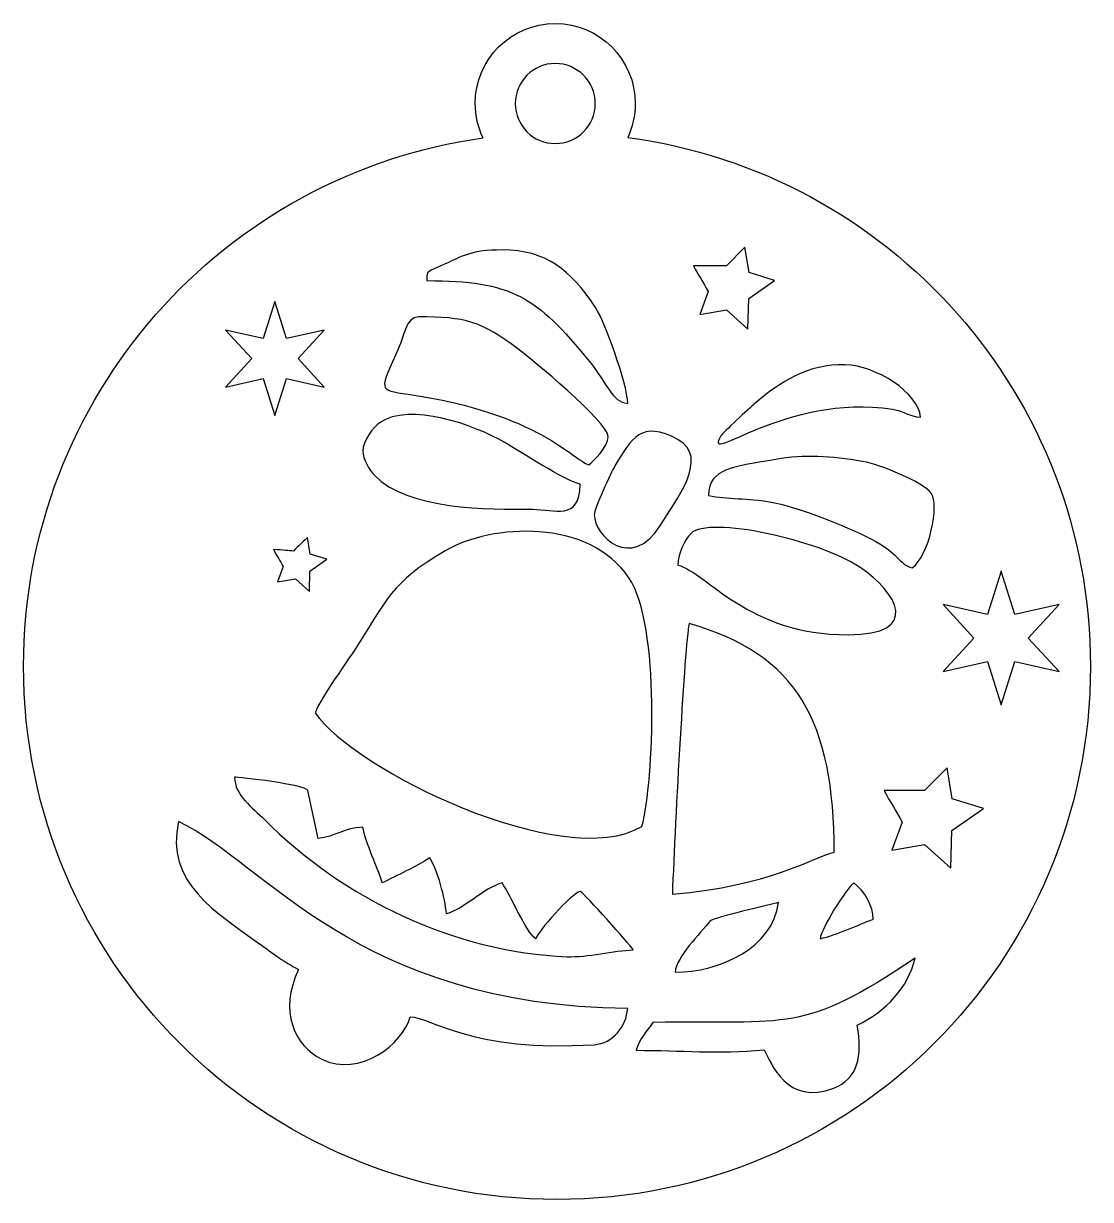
# Model space of a CAD drawing. Header units: centimetres. Extents: x -1 to 124, y -94 to 8.
# Drawn here: x -0.56 to 8.51, y -63.41 to -53.41 of the extents above; entities that cross this region are included whole.
import ezdxf

# ---------------------------------------------------------------- set-up
doc = ezdxf.new("R2010")
doc.units = ezdxf.units.CM
doc.header["$MEASUREMENT"] = 0
doc.layers.add('layer 1', color=7, linetype='Continuous')

msp = doc.modelspace()

# ---------------------------------------------------------------- linework, layer by layer
at = {"layer": 'layer 1', "color": 250}
for points, knots in [([(-0.56338, -58.87204), (-0.56338, -61.37671), (1.46705, -63.40713), (3.97171, -63.40713), (3.97171, -63.40713), (6.47637, -63.40713), (8.5068, -61.37671), (8.5068, -58.87204), (8.5068, -58.87204), (8.5068, -56.57112), (6.79319, -54.67064), (4.57261, -54.37665), (4.57261, -54.37665), (4.61392, -54.28886), (4.63704, -54.19084), (4.63704, -54.0874), (4.63704, -54.0874), (4.63704, -53.7117), (4.33248, -53.40713), (3.95678, -53.40713), (3.95678, -53.40713), (3.58108, -53.40713), (3.27651, -53.7117), (3.27651, -54.0874), (3.27651, -54.0874), (3.27651, -54.19239), (3.30032, -54.29178), (3.34278, -54.38057), (3.34278, -54.38057), (1.13585, -54.6868), (-0.56338, -56.58082), (-0.56338, -58.87204)], [0, 0, 0, 0, 0.1111111, 0.1111111, 0.1111111, 0.1111111, 0.2222222, 0.2222222, 0.2222222, 0.2222222, 0.3333333, 0.3333333, 0.3333333, 0.3333333, 0.4444444, 0.4444444, 0.4444444, 0.4444444, 0.5555556, 0.5555556, 0.5555556, 0.5555556, 0.6666667, 0.6666667, 0.6666667, 0.6666667, 0.7777778, 0.7777778, 0.7777778, 0.7777778, 1, 1, 1, 1]), ([(3.95678, -54.42753), (3.76892, -54.42753), (3.61665, -54.27525), (3.61665, -54.0874), (3.61665, -54.0874), (3.61665, -53.89954), (3.76892, -53.74727), (3.95678, -53.74727), (3.95678, -53.74727), (4.14463, -53.74727), (4.29691, -53.89954), (4.29691, -54.0874), (4.29691, -54.0874), (4.29691, -54.27525), (4.14463, -54.42753), (3.95678, -54.42753)], [0, 0, 0, 0, 0.2, 0.2, 0.2, 0.2, 0.4, 0.4, 0.4, 0.4, 0.6, 0.6, 0.6, 0.6, 1, 1, 1, 1]), ([(4.24475, -56.27771), (3.79573, -55.72654), (3.58677, -55.59371), (2.86567, -55.59371), (2.86567, -55.59371), (2.87176, -55.5205), (2.83704, -55.53292), (2.97908, -55.46999), (2.97908, -55.46999), (3.18404, -55.37917), (3.23958, -55.33286), (3.50593, -55.33286), (3.50593, -55.33286), (3.87858, -55.33286), (4.08767, -55.5009), (4.29866, -55.82068), (4.29866, -55.82068), (4.37462, -55.93581), (4.56925, -56.46694), (4.57305, -56.63711), (4.57305, -56.63711), (4.43641, -56.62574), (4.40355, -56.47266), (4.24475, -56.27771)], [0, 0, 0, 0, 0.1428571, 0.1428571, 0.1428571, 0.1428571, 0.2857143, 0.2857143, 0.2857143, 0.2857143, 0.4285714, 0.4285714, 0.4285714, 0.4285714, 0.5714286, 0.5714286, 0.5714286, 0.5714286, 0.7142857, 0.7142857, 0.7142857, 0.7142857, 1, 1, 1, 1]), ([(5.25635, -55.68606), (5.2124, -55.60299), (5.17507, -55.54998), (5.13111, -55.4669), (5.13111, -55.4669), (5.13111, -55.4669), (5.41288, -55.4669), (5.41288, -55.4669), (5.41288, -55.4669), (5.41288, -55.4669), (5.56942, -55.31036), (5.56942, -55.31036), (5.56942, -55.31036), (5.56942, -55.31036), (5.60435, -55.52492), (5.60435, -55.52492), (5.60435, -55.52492), (5.60435, -55.52492), (5.8199, -55.59213), (5.8199, -55.59213), (5.8199, -55.59213), (5.8199, -55.59213), (5.60108, -55.7451), (5.60108, -55.7451), (5.60108, -55.7451), (5.60108, -55.7451), (5.59489, -56.00525), (5.59489, -56.00525), (5.59489, -56.00525), (5.59489, -56.00525), (5.41288, -55.8426), (5.41288, -55.8426), (5.41288, -55.8426), (5.41288, -55.8426), (5.18461, -55.88043), (5.18461, -55.88043), (5.18461, -55.88043), (5.18461, -55.88043), (5.25635, -55.68606), (5.25635, -55.68606)], [0, 0, 0, 0, 0.0909091, 0.0909091, 0.0909091, 0.0909091, 0.1818182, 0.1818182, 0.1818182, 0.1818182, 0.2727273, 0.2727273, 0.2727273, 0.2727273, 0.3636364, 0.3636364, 0.3636364, 0.3636364, 0.4545455, 0.4545455, 0.4545455, 0.4545455, 0.5454545, 0.5454545, 0.5454545, 0.5454545, 0.6363636, 0.6363636, 0.6363636, 0.6363636, 0.7272727, 0.7272727, 0.7272727, 0.7272727, 0.8181818, 0.8181818, 0.8181818, 0.8181818, 1, 1, 1, 1]), ([(1.47486, -56.42698), (1.47486, -56.42698), (1.15379, -56.49846), (1.15379, -56.49846), (1.15379, -56.49846), (1.15379, -56.49846), (1.37623, -56.25615), (1.37623, -56.25615), (1.37623, -56.25615), (1.37623, -56.25615), (1.15379, -56.01383), (1.15379, -56.01383), (1.15379, -56.01383), (1.15379, -56.01383), (1.47486, -56.08531), (1.47486, -56.08531), (1.47486, -56.08531), (1.47486, -56.08531), (1.5735, -55.7715), (1.5735, -55.7715), (1.5735, -55.7715), (1.5735, -55.7715), (1.67214, -56.08531), (1.67214, -56.08531), (1.67214, -56.08531), (1.67214, -56.08531), (1.99321, -56.01383), (1.99321, -56.01383), (1.99321, -56.01383), (1.99321, -56.01383), (1.77076, -56.25615), (1.77076, -56.25615), (1.77076, -56.25615), (1.77076, -56.25615), (1.99321, -56.49846), (1.99321, -56.49846), (1.99321, -56.49846), (1.99321, -56.49846), (1.67214, -56.42698), (1.67214, -56.42698), (1.67214, -56.42698), (1.67214, -56.42698), (1.5735, -56.74078), (1.5735, -56.74078), (1.5735, -56.74078), (1.5735, -56.74078), (1.47486, -56.42698), (1.47486, -56.42698)], [0, 0, 0, 0, 0.0769231, 0.0769231, 0.0769231, 0.0769231, 0.1538462, 0.1538462, 0.1538462, 0.1538462, 0.2307692, 0.2307692, 0.2307692, 0.2307692, 0.3076923, 0.3076923, 0.3076923, 0.3076923, 0.3846154, 0.3846154, 0.3846154, 0.3846154, 0.4615385, 0.4615385, 0.4615385, 0.4615385, 0.5384615, 0.5384615, 0.5384615, 0.5384615, 0.6153846, 0.6153846, 0.6153846, 0.6153846, 0.6923077, 0.6923077, 0.6923077, 0.6923077, 0.7692308, 0.7692308, 0.7692308, 0.7692308, 0.8461538, 0.8461538, 0.8461538, 0.8461538, 1, 1, 1, 1]), ([(4.24106, -57.15881), (4.11347, -57.12473), (3.8226, -56.72265), (2.70626, -56.55937), (2.70626, -56.55937), (2.44482, -56.52113), (2.46189, -56.5339), (2.62842, -56.16271), (2.62842, -56.16271), (2.66668, -56.07741), (2.68719, -55.90198), (2.79453, -55.90198), (2.79453, -55.90198), (3.19429, -55.90198), (3.32558, -55.93675), (3.63803, -56.17302), (3.63803, -56.17302), (3.74756, -56.25584), (4.40704, -56.79326), (4.40704, -56.92167), (4.40704, -56.92167), (4.40704, -57.00573), (4.2793, -57.1332), (4.24106, -57.15881)], [0, 0, 0, 0, 0.1428571, 0.1428571, 0.1428571, 0.1428571, 0.2857143, 0.2857143, 0.2857143, 0.2857143, 0.4285714, 0.4285714, 0.4285714, 0.4285714, 0.5714286, 0.5714286, 0.5714286, 0.5714286, 0.7142857, 0.7142857, 0.7142857, 0.7142857, 1, 1, 1, 1]), ([(6.82285, -56.68751), (5.91399, -56.54408), (5.20572, -57.18636), (5.36465, -56.91303), (5.36465, -56.91303), (5.37713, -56.89156), (5.61349, -56.67238), (5.64704, -56.64399), (5.64704, -56.64399), (5.87656, -56.44982), (6.10394, -56.30184), (6.42106, -56.30923), (6.42106, -56.30923), (6.68371, -56.31535), (7.04556, -56.54641), (7.06297, -56.75566), (7.06297, -56.75566), (6.95928, -56.74705), (6.93354, -56.70498), (6.82285, -56.68751)], [0, 0, 0, 0, 0.1666667, 0.1666667, 0.1666667, 0.1666667, 0.3333333, 0.3333333, 0.3333333, 0.3333333, 0.5, 0.5, 0.5, 0.5, 0.6666667, 0.6666667, 0.6666667, 0.6666667, 1, 1, 1, 1]), ([(3.76718, -57.53783), (3.38883, -57.53949), (2.69788, -57.54353), (2.4201, -57.24867), (2.4201, -57.24867), (2.37875, -57.20479), (2.32026, -57.11304), (2.32026, -57.04024), (2.32026, -57.04024), (2.32026, -56.96165), (2.41411, -56.83591), (2.46199, -56.80256), (2.46199, -56.80256), (2.71637, -56.62529), (3.26996, -56.81913), (3.5288, -56.96994), (3.5288, -56.96994), (3.66191, -57.04745), (4.03543, -57.29347), (4.16992, -57.3248), (4.16992, -57.3248), (4.1628, -57.64459), (3.94577, -57.53706), (3.76718, -57.53783)], [0, 0, 0, 0, 0.1428571, 0.1428571, 0.1428571, 0.1428571, 0.2857143, 0.2857143, 0.2857143, 0.2857143, 0.4285714, 0.4285714, 0.4285714, 0.4285714, 0.5714286, 0.5714286, 0.5714286, 0.5714286, 0.7142857, 0.7142857, 0.7142857, 0.7142857, 1, 1, 1, 1]), ([(4.28849, -57.58565), (4.28849, -57.5331), (4.4314, -57.22212), (4.46406, -57.16839), (4.46406, -57.16839), (4.60504, -56.93651), (4.68759, -56.77425), (4.99996, -56.9453), (4.99996, -56.9453), (5.27477, -57.09577), (4.98103, -57.46271), (4.85041, -57.67329), (4.85041, -57.67329), (4.60446, -58.06981), (4.28849, -57.76347), (4.28849, -57.58565)], [0, 0, 0, 0, 0.2, 0.2, 0.2, 0.2, 0.4, 0.4, 0.4, 0.4, 0.6, 0.6, 0.6, 0.6, 1, 1, 1, 1]), ([(5.77611, -57.47341), (5.60617, -57.44205), (5.41347, -57.45524), (5.26074, -57.41965), (5.26074, -57.41965), (5.26074, -57.18692), (5.47556, -57.17755), (5.83335, -57.11331), (5.83335, -57.11331), (6.07351, -57.0702), (6.29428, -57.08489), (6.56914, -57.13093), (6.56914, -57.13093), (6.71874, -57.156), (7.08718, -57.30991), (7.15336, -57.40103), (7.15336, -57.40103), (7.22493, -57.49958), (7.13703, -57.92982), (6.99183, -58.0362), (6.99183, -58.0362), (6.88131, -58.0067), (6.86035, -57.89906), (6.64456, -57.79064), (6.64456, -57.79064), (6.4087, -57.6721), (6.02467, -57.51928), (5.77611, -57.47341)], [0, 0, 0, 0, 0.125, 0.125, 0.125, 0.125, 0.25, 0.25, 0.25, 0.25, 0.375, 0.375, 0.375, 0.375, 0.5, 0.5, 0.5, 0.5, 0.625, 0.625, 0.625, 0.625, 0.75, 0.75, 0.75, 0.75, 1, 1, 1, 1]), ([(6.44642, -58.60533), (5.59045, -58.60533), (5.25256, -58.07996), (4.99988, -58.0125), (4.99988, -58.0125), (5.0022, -57.90927), (5.05571, -57.80142), (5.11141, -57.74397), (5.11141, -57.74397), (5.259, -57.59174), (6.19912, -57.79893), (6.54645, -58.03102), (6.54645, -58.03102), (6.86563, -58.24432), (7.0733, -58.60533), (6.44642, -58.60533)], [0, 0, 0, 0, 0.2, 0.2, 0.2, 0.2, 0.4, 0.4, 0.4, 0.4, 0.6, 0.6, 0.6, 0.6, 1, 1, 1, 1]), ([(2.23518, -58.7574), (2.54134, -58.29027), (2.54572, -58.17219), (3.02667, -57.88892), (3.02667, -57.88892), (3.41309, -57.66131), (4.2408, -57.6132), (4.58336, -58.12075), (4.58336, -58.12075), (4.85204, -58.51883), (4.79707, -59.84804), (4.69342, -60.23448), (4.69342, -60.23448), (4.03579, -60.62921), (2.24287, -59.75576), (1.91713, -59.26932), (1.91713, -59.26932), (1.93676, -59.18504), (2.16837, -58.85933), (2.23518, -58.7574)], [0, 0, 0, 0, 0.1666667, 0.1666667, 0.1666667, 0.1666667, 0.3333333, 0.3333333, 0.3333333, 0.3333333, 0.5, 0.5, 0.5, 0.5, 0.6666667, 0.6666667, 0.6666667, 0.6666667, 1, 1, 1, 1]), ([(1.74763, -58.12866), (1.74763, -58.12866), (1.59692, -58.15363), (1.59692, -58.15363), (1.59692, -58.15363), (1.59692, -58.15363), (1.64429, -58.02531), (1.64429, -58.02531), (1.64429, -58.02531), (1.61527, -57.97046), (1.59062, -57.93546), (1.56159, -57.8806), (1.56159, -57.8806), (1.64651, -57.88472), (1.69567, -57.89034), (1.73113, -57.89319), (1.73113, -57.89319), (1.78418, -57.84031), (1.79073, -57.83481), (1.851, -57.77725), (1.851, -57.77725), (1.851, -57.77725), (1.87406, -57.9189), (1.87406, -57.9189), (1.87406, -57.9189), (1.87406, -57.9189), (2.01637, -57.96329), (2.01637, -57.96329), (2.01637, -57.96329), (2.01637, -57.96329), (1.8719, -58.06429), (1.8719, -58.06429), (1.8719, -58.06429), (1.8719, -58.06429), (1.8678, -58.23605), (1.8678, -58.23605), (1.8678, -58.23605), (1.8678, -58.23605), (1.74763, -58.12866), (1.74763, -58.12866)], [0, 0, 0, 0, 0.0909091, 0.0909091, 0.0909091, 0.0909091, 0.1818182, 0.1818182, 0.1818182, 0.1818182, 0.2727273, 0.2727273, 0.2727273, 0.2727273, 0.3636364, 0.3636364, 0.3636364, 0.3636364, 0.4545455, 0.4545455, 0.4545455, 0.4545455, 0.5454545, 0.5454545, 0.5454545, 0.5454545, 0.6363636, 0.6363636, 0.6363636, 0.6363636, 0.7272727, 0.7272727, 0.7272727, 0.7272727, 0.8181818, 0.8181818, 0.8181818, 0.8181818, 1, 1, 1, 1]), ([(7.63068, -58.43184), (7.63068, -58.43184), (7.74659, -58.06304), (7.74659, -58.06304), (7.74659, -58.06304), (7.74659, -58.06304), (7.86252, -58.43184), (7.86252, -58.43184), (7.86252, -58.43184), (7.86252, -58.43184), (8.23988, -58.34783), (8.23988, -58.34783), (8.23988, -58.34783), (8.23988, -58.34783), (7.97843, -58.63262), (7.97843, -58.63262), (7.97843, -58.63262), (7.97843, -58.63262), (8.23988, -58.91742), (8.23988, -58.91742), (8.23988, -58.91742), (8.23988, -58.91742), (7.86252, -58.8334), (7.86252, -58.8334), (7.86252, -58.8334), (7.86252, -58.8334), (7.74659, -59.20221), (7.74659, -59.20221), (7.74659, -59.20221), (7.74659, -59.20221), (7.63068, -58.8334), (7.63068, -58.8334), (7.63068, -58.8334), (7.63068, -58.8334), (7.25332, -58.91742), (7.25332, -58.91742), (7.25332, -58.91742), (7.25332, -58.91742), (7.51476, -58.63262), (7.51476, -58.63262), (7.51476, -58.63262), (7.51476, -58.63262), (7.25332, -58.34783), (7.25332, -58.34783), (7.25332, -58.34783), (7.25332, -58.34783), (7.63068, -58.43184), (7.63068, -58.43184)], [0, 0, 0, 0, 0.0769231, 0.0769231, 0.0769231, 0.0769231, 0.1538462, 0.1538462, 0.1538462, 0.1538462, 0.2307692, 0.2307692, 0.2307692, 0.2307692, 0.3076923, 0.3076923, 0.3076923, 0.3076923, 0.3846154, 0.3846154, 0.3846154, 0.3846154, 0.4615385, 0.4615385, 0.4615385, 0.4615385, 0.5384615, 0.5384615, 0.5384615, 0.5384615, 0.6153846, 0.6153846, 0.6153846, 0.6153846, 0.6923077, 0.6923077, 0.6923077, 0.6923077, 0.7692308, 0.7692308, 0.7692308, 0.7692308, 0.8461538, 0.8461538, 0.8461538, 0.8461538, 1, 1, 1, 1]), ([(5.09475, -58.51047), (6.01274, -58.76619), (6.32785, -59.34372), (6.32785, -60.45499), (6.32785, -60.45499), (6.13752, -60.49934), (5.78073, -60.74177), (4.95246, -60.8107), (4.95246, -60.8107), (4.97718, -60.16091), (5.05595, -58.70626), (5.09475, -58.51047)], [0, 0, 0, 0, 0.25, 0.25, 0.25, 0.25, 0.5, 0.5, 0.5, 0.5, 1, 1, 1, 1]), ([(6.75172, -59.92906), (6.75172, -59.92906), (7.09716, -59.92906), (7.09716, -59.92906), (7.09716, -59.92906), (7.09716, -59.92906), (7.28907, -59.73715), (7.28907, -59.73715), (7.28907, -59.73715), (7.28907, -59.73715), (7.33191, -60.00018), (7.33191, -60.00018), (7.33191, -60.00018), (7.33191, -60.00018), (7.59614, -60.0826), (7.59614, -60.0826), (7.59614, -60.0826), (7.59614, -60.0826), (7.32787, -60.27011), (7.32787, -60.27011), (7.32787, -60.27011), (7.32787, -60.27011), (7.32028, -60.58906), (7.32028, -60.58906), (7.32028, -60.58906), (7.32028, -60.58906), (7.09716, -60.38964), (7.09716, -60.38964), (7.09716, -60.38964), (7.09716, -60.38964), (6.8173, -60.43601), (6.8173, -60.43601), (6.8173, -60.43601), (6.8173, -60.43601), (6.90526, -60.19774), (6.90526, -60.19774), (6.90526, -60.19774), (6.85137, -60.09589), (6.8056, -60.03091), (6.75172, -59.92906)], [0, 0, 0, 0, 0.0909091, 0.0909091, 0.0909091, 0.0909091, 0.1818182, 0.1818182, 0.1818182, 0.1818182, 0.2727273, 0.2727273, 0.2727273, 0.2727273, 0.3636364, 0.3636364, 0.3636364, 0.3636364, 0.4545455, 0.4545455, 0.4545455, 0.4545455, 0.5454545, 0.5454545, 0.5454545, 0.5454545, 0.6363636, 0.6363636, 0.6363636, 0.6363636, 0.7272727, 0.7272727, 0.7272727, 0.7272727, 0.8181818, 0.8181818, 0.8181818, 0.8181818, 1, 1, 1, 1]), ([(1.22943, -59.81473), (1.263, -59.81547), (1.8384, -59.87923), (1.85329, -59.92945), (1.85329, -59.92945), (1.85329, -59.92945), (1.94084, -60.33642), (1.94084, -60.33642), (1.94084, -60.33642), (2.08783, -60.32419), (2.16344, -60.24506), (2.32026, -60.24157), (2.32026, -60.24157), (2.36576, -60.43687), (2.46235, -60.61328), (2.48625, -60.71584), (2.48625, -60.71584), (2.60965, -60.65055), (2.77405, -60.57965), (2.88938, -60.50242), (2.88938, -60.50242), (2.95745, -60.60407), (3.02074, -60.84552), (3.03167, -60.97669), (3.03167, -60.97669), (3.18386, -60.94124), (3.35275, -60.75152), (3.50593, -60.71584), (3.50593, -60.71584), (3.58022, -60.82678), (3.70547, -61.12782), (3.7905, -61.19011), (3.7905, -61.19011), (3.80644, -61.13044), (4.08775, -60.80891), (4.16992, -60.78699), (4.16992, -60.78699), (4.21134, -60.81473), (4.58394, -61.2304), (4.62047, -61.28496), (4.62047, -61.28496), (4.45472, -61.28866), (4.23164, -61.34954), (4.05789, -61.34264), (4.05789, -61.34264), (3.09581, -61.30443), (2.15756, -60.84957), (1.48435, -60.17636), (1.48435, -60.17636), (1.38282, -60.07483), (1.23292, -59.97138), (1.22943, -59.81473)], [0, 0, 0, 0, 0.0714286, 0.0714286, 0.0714286, 0.0714286, 0.1428571, 0.1428571, 0.1428571, 0.1428571, 0.2142857, 0.2142857, 0.2142857, 0.2142857, 0.2857143, 0.2857143, 0.2857143, 0.2857143, 0.3571429, 0.3571429, 0.3571429, 0.3571429, 0.4285714, 0.4285714, 0.4285714, 0.4285714, 0.5, 0.5, 0.5, 0.5, 0.5714286, 0.5714286, 0.5714286, 0.5714286, 0.6428571, 0.6428571, 0.6428571, 0.6428571, 0.7142857, 0.7142857, 0.7142857, 0.7142857, 0.7857143, 0.7857143, 0.7857143, 0.7857143, 0.8571429, 0.8571429, 0.8571429, 0.8571429, 1, 1, 1, 1]), ([(4.57305, -61.78295), (4.56029, -61.9363), (4.44507, -62.08078), (4.288, -62.09074), (4.288, -62.09074), (3.24583, -62.15687), (2.90098, -61.85805), (2.72338, -61.85409), (2.72338, -61.85409), (2.66147, -62.08604), (2.29716, -62.37126), (1.97126, -62.2141), (1.97126, -62.2141), (1.74079, -62.10296), (1.60358, -61.80412), (1.77484, -61.45097), (1.77484, -61.45097), (1.63444, -61.37667), (1.59137, -61.338), (1.46003, -61.24409), (1.46003, -61.24409), (1.07243, -60.96692), (0.63513, -60.70945), (0.75516, -60.19414), (0.75516, -60.19414), (1.49771, -60.54839), (2.26639, -61.75854), (4.57305, -61.78295)], [0, 0, 0, 0, 0.125, 0.125, 0.125, 0.125, 0.25, 0.25, 0.25, 0.25, 0.375, 0.375, 0.375, 0.375, 0.5, 0.5, 0.5, 0.5, 0.625, 0.625, 0.625, 0.625, 0.75, 0.75, 0.75, 0.75, 1, 1, 1, 1]), ([(6.20928, -61.19011), (6.21661, -61.10207), (6.43455, -60.7593), (6.49384, -60.71584), (6.49384, -60.71584), (6.58753, -60.78447), (6.65984, -60.91478), (6.65984, -61.02413), (6.65984, -61.02413), (6.52249, -61.07502), (6.3473, -61.15797), (6.20928, -61.19011)], [0, 0, 0, 0, 0.25, 0.25, 0.25, 0.25, 0.5, 0.5, 0.5, 0.5, 1, 1, 1, 1]), ([(5.27445, -61.03783), (5.30999, -61.01077), (5.78013, -60.89895), (5.85358, -60.88184), (5.85358, -60.88184), (5.81119, -61.26924), (5.3465, -61.47468), (4.97618, -61.47468), (4.97618, -61.47468), (4.98729, -61.34117), (5.18684, -61.1485), (5.27445, -61.03783)], [0, 0, 0, 0, 0.25, 0.25, 0.25, 0.25, 0.5, 0.5, 0.5, 0.5, 1, 1, 1, 1]), ([(7.01554, -61.35611), (6.95735, -61.60589), (6.76819, -61.80935), (6.52275, -61.92534), (6.52275, -61.92534), (6.57301, -62.18973), (6.52644, -62.38229), (6.32504, -62.46031), (6.32504, -62.46031), (5.92587, -62.61493), (5.79154, -62.24225), (5.73244, -62.13554), (5.73244, -62.13554), (5.33167, -62.17175), (5.03159, -62.13866), (4.64418, -62.13866), (4.64418, -62.13866), (4.6684, -62.04797), (4.74083, -61.96968), (4.78646, -61.90152), (4.78646, -61.90152), (5.95574, -61.88097), (6.04637, -62.00511), (7.01554, -61.35611)], [0, 0, 0, 0, 0.1428571, 0.1428571, 0.1428571, 0.1428571, 0.2857143, 0.2857143, 0.2857143, 0.2857143, 0.4285714, 0.4285714, 0.4285714, 0.4285714, 0.5714286, 0.5714286, 0.5714286, 0.5714286, 0.7142857, 0.7142857, 0.7142857, 0.7142857, 1, 1, 1, 1])]:
    msp.add_open_spline(points, degree=3, knots=knots, dxfattribs=at)

doc.saveas('drawing.dxf')
